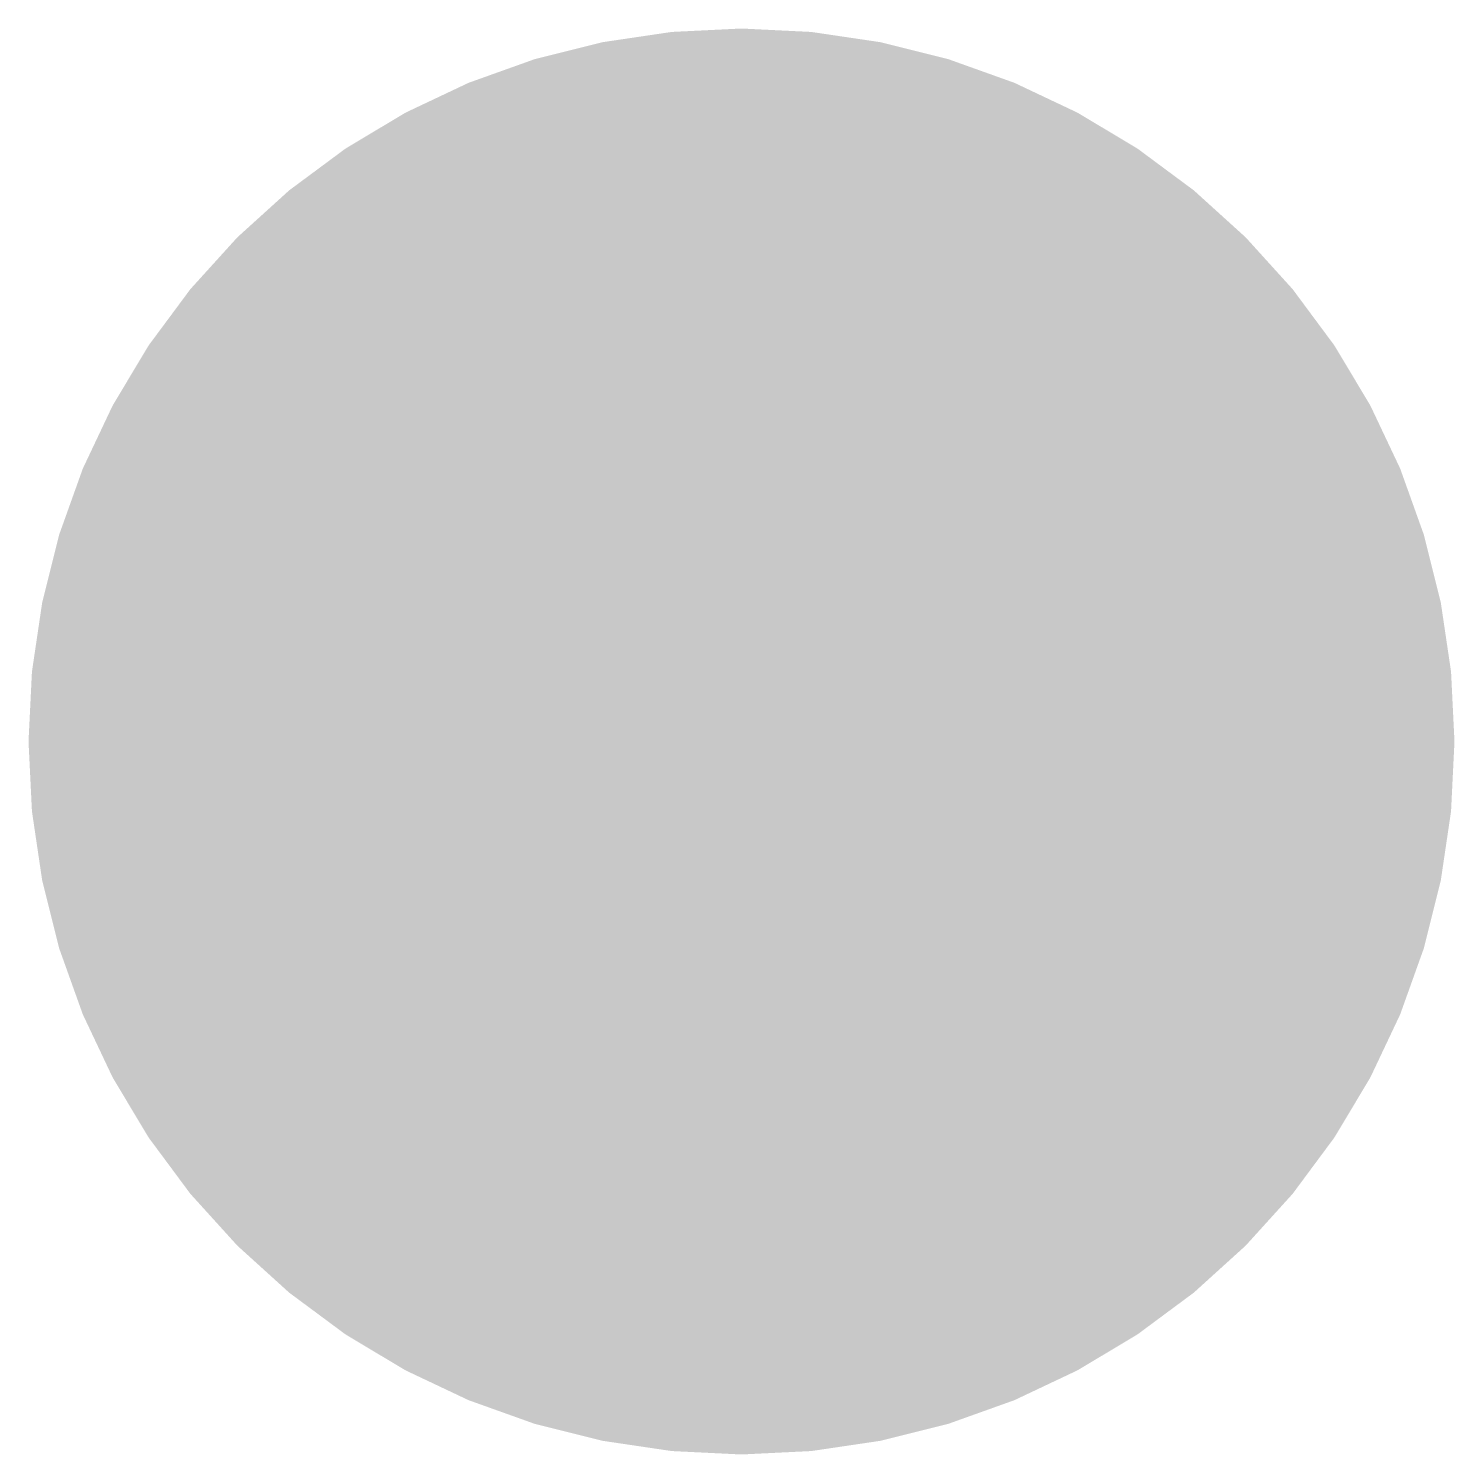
# Model space of a CAD drawing. Header units: millimetres. Extents: x -0.55 to 0.55, y -0.55 to 0.55.
import ezdxf

# ---------------------------------------------------------------- set-up
doc = ezdxf.new("R2010")
doc.units = ezdxf.units.MM
doc.layers.get('0').update_dxf_attribs({"color": 1})

msp = doc.modelspace()

# ---------------------------------------------------------------- hatches: boundary and pattern name
h = msp.add_hatch(color=255)
edge = h.paths.add_edge_path()
edge.add_arc((0, 0), 0.45, 0, 360)

# ---------------------------------------------------------------- linework, layer by layer
at = {"const_width": 0.1}
msp.add_lwpolyline([(-0.5, 0, 1), (0.5, 0, 1), (-0.5, 0, -7.34742)], format="xyb", dxfattribs=at)

doc.saveas('drawing.dxf')
